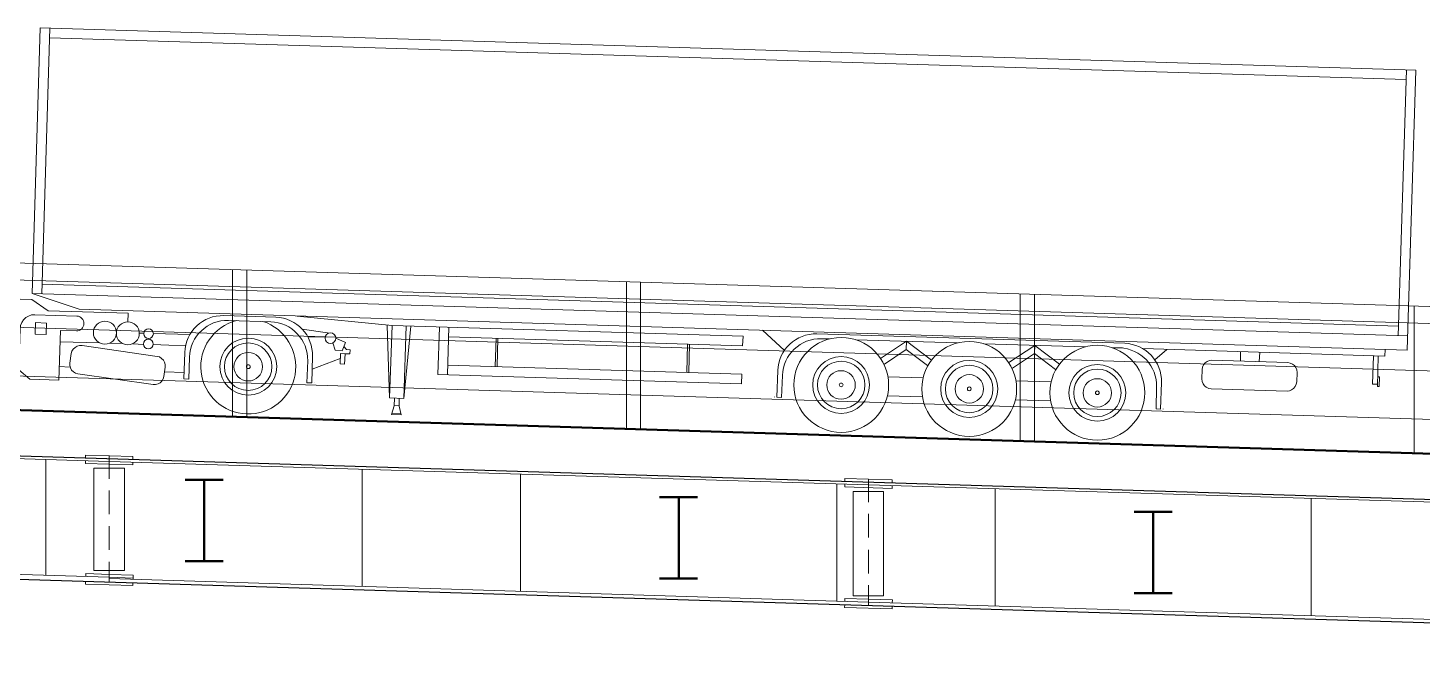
# Model space of a CAD drawing. Header units: millimetres. Extents: x 0.3 to 47.5, y 0.1 to 28.
# Drawn here: x 32.82 to 38.61, y 20.77 to 23.33 of the extents above; entities that cross this region are included whole.
import ezdxf

# ---------------------------------------------------------------- set-up
doc = ezdxf.new("R2010")
doc.units = ezdxf.units.MM
doc.layers.add('PDF _Geometria', color=7, linetype='Continuous')

msp = doc.modelspace()

# ---------------------------------------------------------------- linework, layer by layer
at = {"layer": 'PDF _Geometria', "lineweight": 9}
for points in [[(38.5475, 22.0524), (32.8408, 22.2282), (32.875, 23.3299), (38.5808, 23.1541), (38.545, 21.9932), (33.0358, 22.1632), (32.8408, 22.2282), (32.8408, 22.2291)], [(32.8808, 22.2266), (32.9142, 23.3291)], [(32.9133, 23.2891), (38.5408, 23.1157)], [(38.5417, 23.1557), (38.5075, 22.0532)], [(18.595, 22.5416), (31.5992, 22.3916), (41.5492, 22.0849), (42.7592, 22.0357), (43.1525, 22.0191), (43.5458, 22.0024), (43.94, 21.9857), (44.3333, 21.9682), (44.7275, 21.9507), (45.1217, 21.9324), (45.515, 21.9149), (45.9092, 21.8966), (46.3025, 21.8774), (46.6958, 21.8591), (47.09, 21.8399), (47.4833, 21.8207), (47.485, 21.8207)], [(18.595, 22.4707), (31.5975, 22.3207), (41.5467, 22.0141), (42.7558, 21.9649), (43.15, 21.9482), (43.5433, 21.9316), (43.9367, 21.9149), (44.3308, 21.8974), (44.7242, 21.8799), (45.1183, 21.8616), (45.5117, 21.8441), (45.9058, 21.8257), (46.2992, 21.8074), (46.6925, 21.7882), (47.0867, 21.7691), (47.48, 21.7499), (47.485, 21.7499)], [(33.6725, 21.7174), (33.6725, 22.3274)], [(33.7317, 21.7149), (33.7317, 22.3257)], [(18.5942, 22.2732), (31.5933, 22.1241), (41.54, 21.8174), (42.7475, 21.7682), (43.1417, 21.7516), (43.535, 21.7349), (43.9283, 21.7182), (44.3217, 21.7007), (44.7158, 21.6832), (45.1092, 21.6649), (45.5025, 21.6474), (45.8958, 21.6291), (46.2892, 21.6107), (46.6833, 21.5916), (47.0767, 21.5724), (47.47, 21.5532), (47.485, 21.5524)], [(35.3067, 21.6666), (35.3067, 22.2774)], [(35.365, 21.6649), (35.365, 22.2757)], [(38.5092, 22.0932), (32.8817, 22.2666)], [(36.94, 21.6166), (36.94, 22.2266)], [(36.9992, 21.6149), (36.9992, 22.2249)], [(32.6858, 22.1449), (32.6433, 22.1249), (32.6242, 21.9166), (32.7667, 21.9116), (32.7733, 22.1424), (32.6858, 22.1449), (32.6867, 22.1449), (32.6817, 22.1574), (32.68, 22.1707), (32.6808, 22.1841), (32.685, 22.1966), (32.6917, 22.2074), (32.84, 22.2032), (32.9075, 22.1566), (33.24, 22.1466), (33.2383, 22.1099)], [(38.5742, 21.5657), (38.5742, 22.1766)], [(34.5683, 22.0491), (35.7883, 22.0116), (35.79, 22.0507), (34.3342, 22.0957), (33.9408, 22.1349)], [(34.3142, 22.0957), (34.3242, 21.7949), (34.3833, 21.7932)], [(34.4125, 22.0932), (34.3833, 21.7932), (34.3925, 22.0941)], [(18.5942, 22.0724), (31.5892, 21.9232), (41.5325, 21.6166), (42.7392, 21.5674), (43.5258, 21.5341), (43.92, 21.5174), (45.1, 21.4649), (45.4933, 21.4466), (45.8867, 21.4282), (46.28, 21.4099), (46.6733, 21.3916), (47.0667, 21.3724), (47.46, 21.3524), (47.485, 21.3516)], [(33.2858, 22.0641), (33.3042, 22.0641)], [(33.3442, 22.0624), (33.4958, 22.0582)], [(33.9617, 22.0807), (34.0667, 22.0657), (34.0667, 22.0616)], [(34.0567, 22.0466), (33.9842, 22.0491)], [(34.1008, 22.0424), (34.1417, 22.0249), (34.1267, 21.9907), (34.0983, 21.9932), (34.0883, 22.0232)], [(34.565, 21.9307), (35.785, 21.8932), (35.7842, 21.8541), (34.5242, 21.8924), (34.5308, 22.0891)], [(34.5642, 21.8916), (34.57, 22.0882)], [(34.7617, 21.9249), (34.7658, 22.0424)], [(34.77, 21.9249), (34.7733, 22.0424)], [(35.9617, 21.9924), (35.8708, 22.0757)], [(36.6792, 22.0232), (36.2583, 22.0366)], [(32.9567, 22.0282), (33.12, 22.0232)], [(33.1625, 22.0224), (33.2158, 22.0207)], [(33.2583, 22.0191), (33.3025, 22.0174)], [(33.3425, 22.0166), (33.4083, 22.0141), (33.4783, 22.0124)], [(34.1392, 21.9782), (34.1592, 21.9782), (34.16, 21.9949), (34.1458, 21.9957), (34.1342, 22.0082)], [(35.5567, 21.8999), (35.56, 22.0182)], [(35.565, 21.8999), (35.5683, 22.0182)], [(36.3608, 21.9582), (36.4683, 22.0299), (36.5717, 21.9516)], [(36.3767, 21.9349), (36.4675, 21.9957), (36.4683, 22.0299)], [(36.4675, 21.9957), (36.555, 21.9299)], [(37.2108, 22.0066), (36.7892, 22.0199)], [(36.8925, 21.9416), (37, 22.0132), (37.1025, 21.9349)], [(36.9075, 21.9191), (36.9992, 21.9799), (37, 22.0132)], [(36.9992, 21.9799), (37.0858, 21.9132)], [(37.3642, 22.0024), (37.3208, 22.0032)], [(37.4492, 21.9999), (38.4525, 21.9682), (38.4533, 21.9966)], [(37.4983, 21.9532), (37.5483, 21.9966)], [(37.8542, 21.9874), (37.8533, 21.9474)], [(37.9333, 21.9849), (37.9317, 21.9449)], [(32.9533, 21.9249), (32.9992, 21.9232)], [(34.1192, 21.9582), (34.0025, 21.9141)], [(38.4058, 21.9699), (38.4017, 21.8524), (38.4217, 21.8516)], [(38.425, 21.9691), (38.4217, 21.8432), (38.4292, 21.8432), (38.4308, 21.8824), (38.4225, 21.8832)], [(33.39, 21.9032), (33.4717, 21.9007)], [(33.4608, 21.8741), (33.4608, 21.8749)], [(36.3908, 21.8824), (36.5367, 21.8782)], [(36.9225, 21.8657), (37.0683, 21.8616)], [(34.0117, 21.8574), (34.0117, 21.8582)], [(36.3892, 21.8041), (36.5342, 21.7991)], [(34.3642, 21.7941), (34.3633, 21.7616), (34.3717, 21.7249), (34.3325, 21.7266), (34.3433, 21.7624), (34.3442, 21.7941)], [(34.3433, 21.7649), (34.3633, 21.7641)], [(35.92, 21.7982), (35.92, 21.7991)], [(36.92, 21.7874), (37.0658, 21.7832)], [(37.5333, 21.7491), (37.5333, 21.7499)], [(8.5142, 21.6532), (11.1133, 21.6732), (13.8692, 21.6941), (17.0192, 21.7182), (18.5933, 21.7299), (20.1683, 21.7124), (22.7275, 21.6824), (27.4525, 21.6282), (30.0108, 21.5991), (31.5817, 21.5807), (33.1608, 21.5316), (36.3108, 21.4349), (39.0667, 21.3499), (41.665, 21.2699)], [(34.3717, 21.7291), (34.3325, 21.7299)], [(32.8983, 21.5399), (32.8983, 21.0599)], [(33.0625, 21.5466), (33.0625, 21.5582), (33.2592, 21.5524), (33.2592, 21.5407)], [(33.0625, 21.5349), (33.0625, 21.5232), (33.2592, 21.5174), (33.2592, 21.5291)], [(33.1608, 21.5557), (33.1608, 21.5441), (33.1608, 21.4599)], [(34.2108, 21.0132), (34.2108, 21.4999)], [(34.8667, 20.9932), (34.8667, 21.4791)], [(36.2125, 21.4499), (36.2125, 21.4616), (36.4092, 21.4557), (36.4092, 21.4441)], [(36.3108, 21.4582), (36.3108, 21.4466), (36.3108, 21.3632)], [(33.1608, 21.4107), (33.1608, 21.3124)], [(36.1792, 21.4391), (36.1792, 20.9524)], [(36.2125, 21.4382), (36.2125, 21.4266), (36.4092, 21.4199), (36.4092, 21.4316)], [(36.8358, 21.4191), (36.8358, 20.9324)], [(38.1475, 21.3782), (38.1475, 20.8916)], [(36.3108, 21.3141), (36.3108, 21.2157)], [(33.1608, 21.2632), (33.1608, 21.1649)], [(30.11, 21.1174), (30.11, 21.1291), (29.9133, 21.1316), (29.9133, 21.1191), (30.0108, 21.1182), (31.5717, 21.1007), (33.1608, 21.0516), (33.1608, 21.0457), (36.3108, 20.9482), (39.0667, 20.8632), (41.665, 20.7832)], [(33.1608, 21.1157), (33.1608, 21.0316)], [(36.3108, 21.1657), (36.3108, 21.0674)], [(33.0633, 21.0541), (33.0633, 21.0666), (33.1617, 21.0632), (33.26, 21.0599), (33.26, 21.0482)], [(33.0625, 21.0349), (33.0625, 21.0232), (33.2592, 21.0166), (33.2592, 21.0291)], [(33.1608, 21.0516), (33.26, 21.0482), (33.26, 21.0424)], [(36.3108, 21.0182), (36.3108, 20.9349)], [(36.2125, 20.9374), (36.2117, 20.9257), (36.4083, 20.9199), (36.4092, 20.9316)], [(36.2125, 20.9516), (36.2125, 20.9632), (36.3108, 20.9599), (36.41, 20.9574), (36.4092, 20.9457)]]:
    msp.add_lwpolyline(points, dxfattribs=at)
for points in [[(32.5175, 21.9549), (32.6392, 21.8966), (32.7358, 21.8941), (32.7858, 21.9116), (32.8317, 21.8724), (32.9517, 21.8682), (32.9583, 22.0749), (33.025, 22.0732, 0.9829), (33.0267, 22.1349), (32.8525, 22.1399), (32.8392, 22.1391), (32.8267, 22.1349), (32.815, 22.1282), (32.8058, 22.1191), (32.7983, 22.1082), (32.7933, 22.0957), (32.7917, 22.0832), (32.7858, 21.9116)], [(37.3533, 22.0024, -0.413118), (37.5058, 21.8399), (37.5033, 21.7499), (37.5225, 21.7491), (37.5258, 21.8591, 0.41309), (37.3733, 22.0216), (36.0967, 22.0607, 0.413175), (35.9342, 21.9082), (35.9308, 21.7982), (35.95, 21.7974), (35.9533, 21.8882, -0.4117), (36.115, 22.0407), (36.1483, 22.0399)]]:
    msp.add_lwpolyline(points, format="xyb", dxfattribs=at)
for points in [[(32.9008, 22.1057), (32.8992, 22.0582), (32.8533, 22.0599), (32.855, 22.1074)], [(34.3342, 22.0957), (34.3242, 21.7949)], [(33.3875, 21.8841), (33.3933, 21.9232), (33.3933, 21.9332), (33.3908, 21.9432), (33.3858, 21.9524), (33.3783, 21.9591), (33.37, 21.9649), (33.36, 21.9674), (33.0483, 22.0124), (33.0375, 22.0124), (33.0275, 22.0099), (33.0192, 22.0049), (33.0117, 21.9974), (33.0058, 21.9891), (33.0033, 21.9791), (32.9975, 21.9399), (32.9975, 21.9299), (33, 21.9199), (33.005, 21.9107), (33.0125, 21.9032), (33.0217, 21.8982), (33.0308, 21.8957), (33.3433, 21.8507), (33.3533, 21.8507), (33.3633, 21.8532), (33.3725, 21.8582), (33.3792, 21.8649), (33.385, 21.8741)], [(34.1392, 21.9782), (34.1375, 21.9357), (34.1183, 21.9366), (34.12, 21.9791)], [(38.0467, 21.8232), (37.7317, 21.8332), (37.7217, 21.8349), (37.7117, 21.8391), (37.7042, 21.8457), (37.6983, 21.8541), (37.6942, 21.8632), (37.6933, 21.8741), (37.695, 21.9132), (37.6967, 21.9232), (37.7008, 21.9324), (37.7067, 21.9407), (37.715, 21.9466), (37.725, 21.9499), (37.735, 21.9516), (38.05, 21.9416), (38.06, 21.9399), (38.0692, 21.9357), (38.0775, 21.9291), (38.0833, 21.9207), (38.0875, 21.9116), (38.0883, 21.9007), (38.0867, 21.8616), (38.085, 21.8516), (38.0808, 21.8424), (38.0742, 21.8341), (38.0658, 21.8282), (38.0567, 21.8249)], [(36.7367, 21.8324), (36.735, 21.8366), (36.7325, 21.8391), (36.7283, 21.8407), (36.725, 21.8399), (36.7217, 21.8366), (36.7208, 21.8332), (36.7217, 21.8291), (36.7242, 21.8257), (36.7283, 21.8249), (36.7325, 21.8257), (36.735, 21.8282)], [(33.0975, 21.0791), (33.2242, 21.0791), (33.2242, 21.5041), (33.0975, 21.5041)], [(36.2475, 21.4074), (36.2475, 20.9741), (36.3733, 20.9741), (36.3733, 21.4074)]]:
    msp.add_lwpolyline(points, close=True, dxfattribs=at)
msp.add_lwpolyline([(33.8517, 22.1299), (33.6367, 22.1366, 0.413175), (33.4742, 21.9841), (33.4708, 21.8741), (33.4908, 21.8732), (33.4933, 21.9641, -0.413175), (33.6558, 22.1166), (33.8308, 22.1107, -0.413311), (33.9842, 21.9491), (33.9808, 21.8582), (34.0008, 21.8574), (34.0042, 21.9674, 0.413233)], format="xyb", close=True, dxfattribs=at)
at = {"layer": 'PDF _Geometria', "lineweight": 50}
msp.add_lwpolyline([(0.2525, 21.6574, -0.003601), (8.7508, 21.8566), (18.5933, 21.9307), (31.5858, 21.7816), (41.4283, 21.4782), (41.5533, 21.4732), (41.9467, 21.4574), (42.34, 21.4416), (42.7333, 21.4257), (43.1267, 21.4091), (43.52, 21.3924), (43.9133, 21.3757), (44.7, 21.3407), (45.0933, 21.3232), (45.4867, 21.3049), (46.2733, 21.2682), (46.6667, 21.2499), (47.06, 21.2307), (47.4533, 21.2107), (47.485, 21.2099)], format="xyb", dxfattribs=at)
at = {"layer": 'PDF _Geometria', "lineweight": 25}
for points in [[(8.5142, 21.6657), (18.5933, 21.7416), (31.5817, 21.5924), (41.665, 21.2816)], [(8.5142, 21.7416), (8.5142, 21.1532), (18.5925, 21.2299), (31.5708, 21.0807), (41.665, 20.7699), (41.665, 21.3557)]]:
    msp.add_lwpolyline(points, dxfattribs=at)
at = {"layer": 'PDF _Geometria', "lineweight": 50}
for points in [[(33.4758, 21.4557), (33.6333, 21.4557)], [(33.5542, 21.4557), (33.5542, 21.1174)], [(35.4442, 21.3841), (35.6017, 21.3841)], [(35.5233, 21.3841), (35.5233, 21.0457)], [(37.4125, 21.3232), (37.57, 21.3232)], [(37.4917, 21.3232), (37.4917, 20.9849)], [(33.4758, 21.1174), (33.6333, 21.1174)], [(35.4442, 21.0457), (35.6017, 21.0457)], [(37.4125, 20.9849), (37.57, 20.9849)]]:
    msp.add_lwpolyline(points, dxfattribs=at)
at = {"layer": 'PDF _Geometria', "lineweight": 9}
for centre, radius in [((33.1431, 22.0656), 0.0477), ((33.2382, 22.0627), 0.0476), ((33.3231, 22.0185), 0.0203), ((33.3241, 22.0616), 0.02), ((33.7377, 21.925), 0.1182), ((34.0786, 22.0429), 0.0222), ((36.1974, 21.8491), 0.1968), ((33.7374, 21.9248), 0.0985), ((33.7375, 21.9246), 0.0592), ((36.7283, 21.8325), 0.1968), ((37.2599, 21.8166), 0.1968), ((33.7379, 21.9246), 0.00789), ((36.1971, 21.849), 0.1179), ((36.1974, 21.849), 0.0985), ((36.7285, 21.8325), 0.1182), ((36.7282, 21.8323), 0.0985), ((37.2599, 21.8163), 0.1177), ((36.1967, 21.8489), 0.0591), ((36.7286, 21.8327), 0.0589), ((37.2601, 21.8163), 0.0983), ((37.2595, 21.8161), 0.0589), ((36.1972, 21.8491), 0.00774), ((37.2598, 21.8166), 0.00775)]:
    msp.add_circle(centre, radius, dxfattribs=at)
msp.add_arc((33.7378, 21.9252), 0.1968, 104.54738, 71.99279, dxfattribs=at)

doc.saveas('drawing.dxf')
